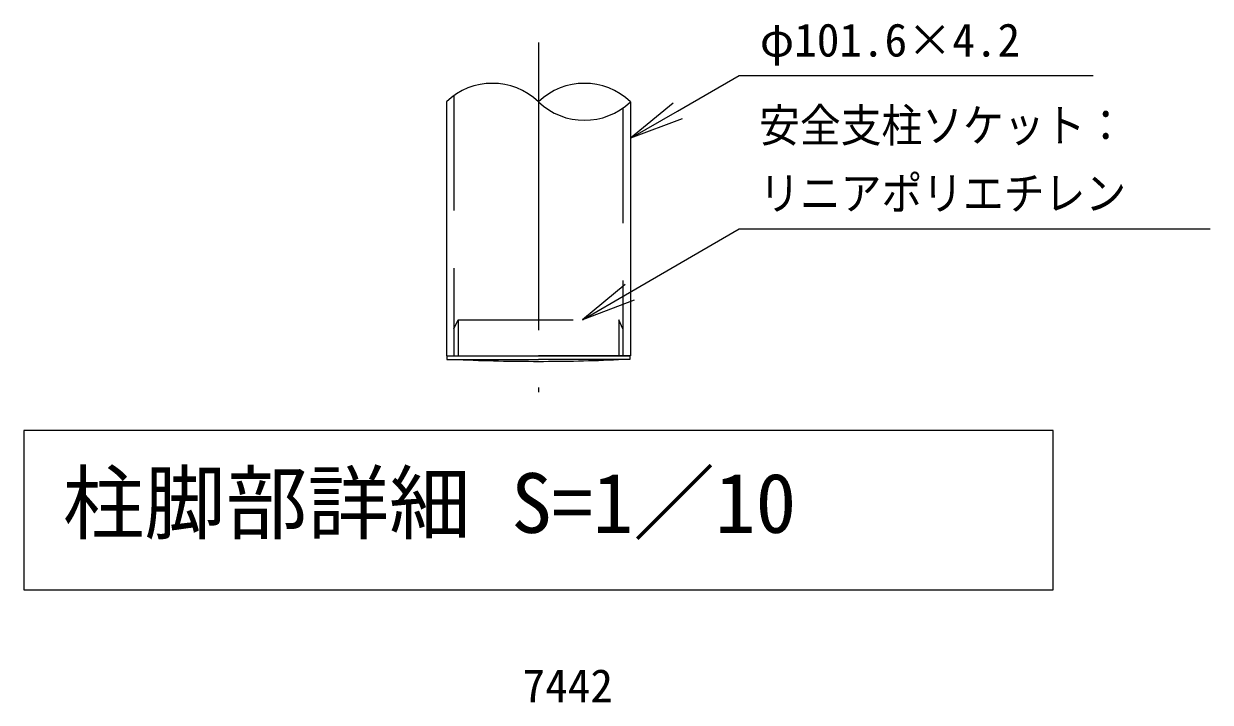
# Model space of a CAD drawing. Units: millimetres at full size, sheet at 1:20, with parts at other scales. Extents: x 10 to 16810, y -4 to 11884.
# Drawn here: x 12405 to 15024, y 4788 to 6286 of the extents above; entities that cross this region are included whole.
import ezdxf
from ezdxf.enums import TextEntityAlignment as Align

# ---------------------------------------------------------------- set-up
doc = ezdxf.new("R2010")
doc.units = ezdxf.units.MM
doc.header["$LTSCALE"] = 20
doc.linetypes.add('USER1', pattern=[50.8, 31.75, -6.35, 6.35, -6.35])
doc.linetypes.add('USER2', pattern=[19.05, 12.7, -6.35])
doc.layers.add('LY_5', color=2, linetype='Continuous', lineweight=18)
doc.layers.add('LY_6', color=7, linetype='Continuous', lineweight=0)
doc.styles.add('ＭＳ ゴシック', font='')
doc.styles.get('ＭＳ ゴシック').set_extended_font_data('MS Gothic')

# ---------------------------------------------------------------- blocks, each defined once
blk = doc.blocks.new('-003-_U3')
at = {"color": 7, "linetype": 'Continuous', "lineweight": 0}
for p, q in [((-1, 0.1667), (0, 0)), ((0, 0), (-1, 0)), ((-1, -0.1667), (0, 0))]:
    blk.add_line(p, q, dxfattribs=at)

msp = doc.modelspace()

# ---------------------------------------------------------------- linework, layer by layer
at = {"layer": 'LY_5', "color": 7, "linetype": 'USER1', "lineweight": 0}
msp.add_line((13540.98, 6244.44), (13540.98, 5472.49), dxfattribs=at)
at = {"layer": 'LY_5', "color": 7, "lineweight": 0}
for p, q in [((13337.78, 6113.73), (13337.78, 5552.52)), ((13744.18, 6113.73), (13744.18, 5552.52)), ((13337.78, 5552.52), (13744.18, 5552.52)), ((13338.98, 5552.52), (13540.98, 5552.52)), ((13338.98, 5552.52), (13338.98, 5544.52)), ((13742.98, 5552.52), (13540.98, 5552.52)), ((13742.98, 5552.52), (13742.98, 5544.52)), ((13338.98, 5544.52), (13540.98, 5544.52)), ((13742.98, 5544.52), (13540.98, 5544.52))]:
    msp.add_line(p, q, dxfattribs=at)
at = {"layer": 'LY_5', "color": 7, "linetype": 'USER2', "lineweight": 0}
for p, q in [((13354.58, 6127.58), (13354.58, 5552.52)), ((13727.38, 6099.88), (13727.38, 5552.52)), ((13354.58, 5612.52), (13363.58, 5632.52)), ((13363.58, 5632.52), (13718.38, 5632.52)), ((13363.58, 5632.52), (13363.58, 5552.52)), ((13727.38, 5612.52), (13718.38, 5632.52)), ((13718.38, 5632.52), (13718.38, 5552.52))]:
    msp.add_line(p, q, dxfattribs=at)
at = {"layer": 'LY_5', "color": 7}
for p, q in [((14676.98, 5388.11), (12404.98, 5388.11)), ((12404.98, 5388.11), (12404.98, 5036.11)), ((14676.98, 5036.11), (14676.98, 5388.11)), ((12404.98, 5036.11), (14676.98, 5036.11))]:
    msp.add_line(p, q, dxfattribs=at)
at = {"layer": 'LY_5', "color": 7, "lineweight": 0}
for centre, start, end in [((13439.38, 6007.63), 46.2417, 133.7583), ((13642.58, 6007.63), 46.2417, 133.7583), ((13642.58, 6219.83), 226.2417, 313.7583)]:
    msp.add_arc(centre, 146.9, start, end, dxfattribs=at)
at = {"layer": 'LY_5'}
for centre, start, end in [((13540.92, 9447.19), 267.40701, 270.00087), ((13541.03, 9447.19), 269.99913, 272.59299)]:
    msp.add_arc(centre, 3906.67, start, end, dxfattribs=at)
at = {"layer": 'LY_6'}
for p, q in [((13848.1, 6093.13), (13984.18, 6171.69)), ((13984.18, 6171.69), (14024.18, 6171.69)), ((14024.18, 6171.69), (14765.71, 6171.69)), ((13742.17, 5692.74), (13984.18, 5833.13)), ((13984.18, 5833.13), (14024.18, 5833.13)), ((14024.18, 5833.13), (15023.85, 5833.13))]:
    msp.add_line(p, q, dxfattribs=at)

# ---------------------------------------------------------------- block references
at = {"layer": 'LY_6', "xscale": 120, "yscale": 120}
for p, rotation in [((13744.18, 6033.13), 210), ((13638.38, 5632.52), 210.11876)]:
    msp.add_blockref('-003-_U3', p, dxfattribs=dict(at, rotation=rotation))

# ---------------------------------------------------------------- texts
at = {"layer": 'LY_5', "color": 7, "style": 'ＭＳ ゴシック'}
msp.add_text('柱脚部詳細 S=1／10', height=132, dxfattribs=at).set_placement((12491.06, 5122.11), align=Align.BOTTOM_LEFT)
at = {"layer": 'LY_6', "style": 'ＭＳ ゴシック'}
for s, p in [('φ101.6×4.2', (14029.7, 6191.69)), ('7442', (13506.03, 4765.61))]:
    msp.add_text(s, height=73.31, dxfattribs=at).set_placement(p, align=Align.BOTTOM_LEFT)
at = {"layer": 'LY_6', "style": 'ＭＳ ゴシック', "width": 0.9}
for s, p in [('安全支柱ソケット：', (14028.18, 6003.13)), ('リニアポリエチレン', (14028.18, 5853.13))]:
    msp.add_text(s, height=73.31, dxfattribs=at).set_placement(p, align=Align.BOTTOM_LEFT)

doc.saveas('drawing.dxf')
